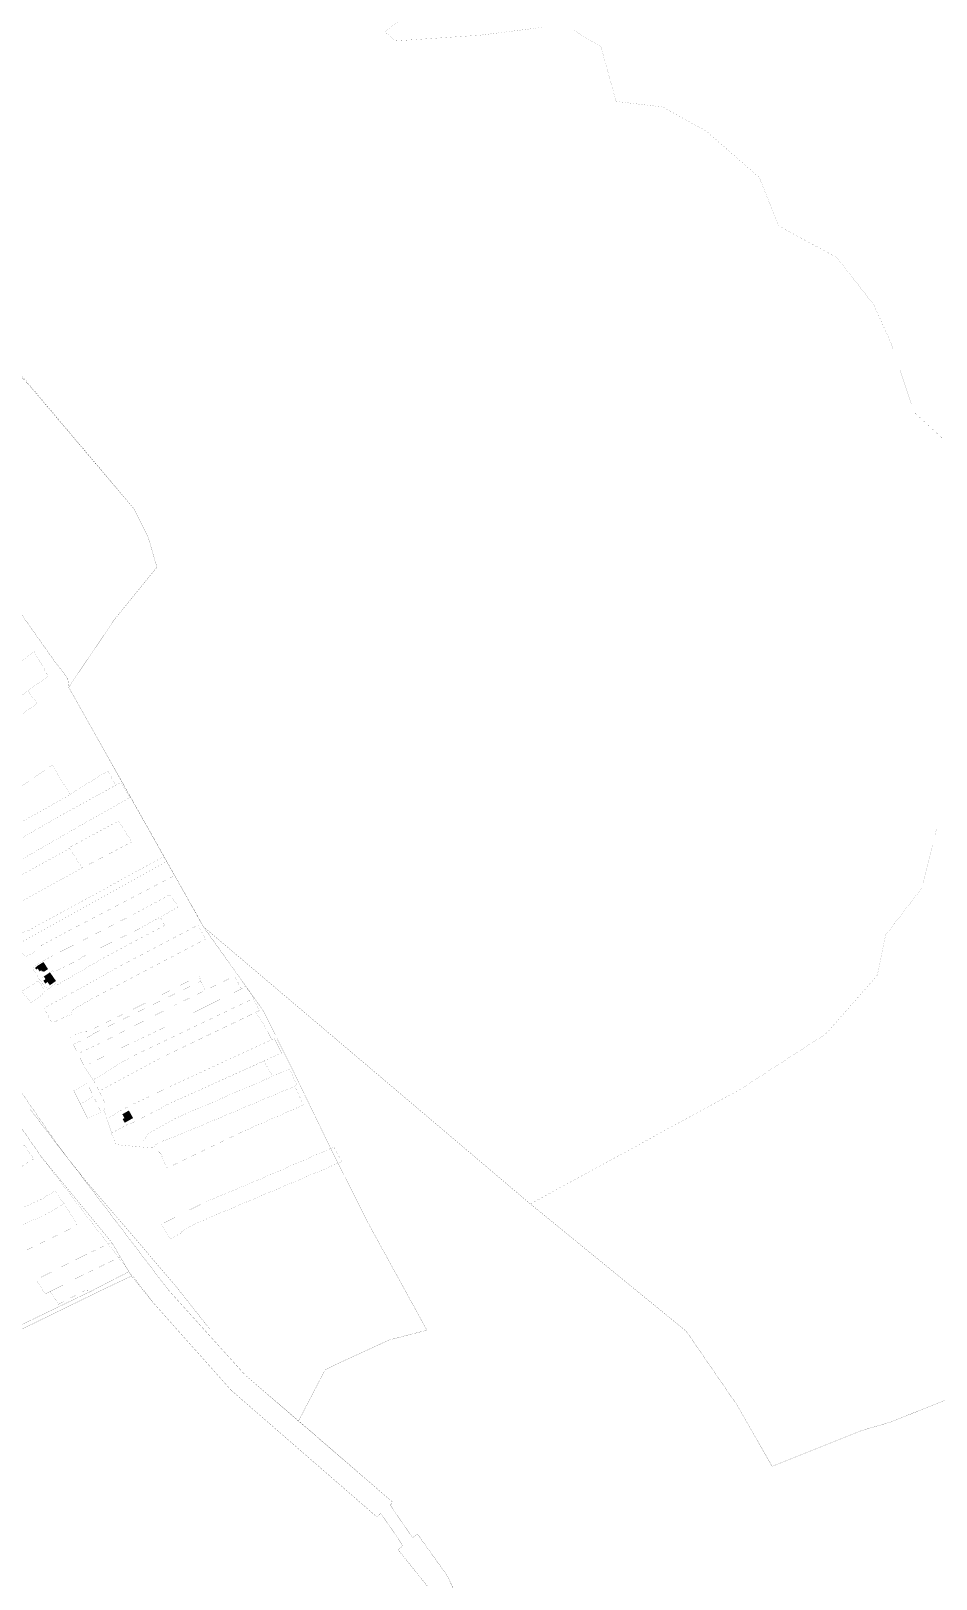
# Model space of a CAD drawing. Header units: millimetres. Extents: x 1265826 to 1360210, y 383897 to 506623.
# Drawn here: x 1308423 to 1309518, y 439086 to 440959 of the extents above; entities that cross this region are included whole.
import ezdxf

# ---------------------------------------------------------------- set-up
doc = ezdxf.new("R2010")
doc.units = ezdxf.units.MM
doc.layers.add('14', color=7, linetype='Continuous')

msp = doc.modelspace()

# ---------------------------------------------------------------- hatches: boundary and pattern name
at = {"layer": '14', "linetype": 'Continuous'}
for points in [[(1308429.9, 439827.2), (1308430.2, 439826.8), (1308428.3, 439825.5), (1308429.6, 439823.6), (1308431.5, 439824.8), (1308433.7, 439821.4), (1308435.8, 439822.7), (1308436.8, 439821.1), (1308438, 439821.9), (1308438.8, 439820.7), (1308443.8, 439824.1), (1308438.4, 439832.5)], [(1308438.9, 439815), (1308441, 439811.9), (1308438.3, 439810), (1308440.7, 439806.6), (1308443.4, 439808.5), (1308446.1, 439804.6), (1308453.4, 439809.7), (1308446.2, 439820.1)], [(1308533.9, 439648.5), (1308536.5, 439643.8), (1308534.3, 439642.6), (1308536.7, 439638.3), (1308546.7, 439643.9), (1308541.7, 439652.9)]]:
    msp.add_hatch(color=12, dxfattribs=at).paths.add_polyline_path(points)

# ---------------------------------------------------------------- linework, layer by layer
at = {"layer": '14', "color": 12, "const_width": 0.17, "flags": 128}
for points in [[(1307823.3, 441135.1), (1308075.8, 440909.5), (1308170.3, 440827.1), (1308199.8, 440791.7), (1308412.5, 440539.4), (1308421.6, 440529.6), (1308548.1, 440380.5), (1308565.2, 440346.1), (1308575.6, 440310.1), (1308523.5, 440246), (1308469, 440164.8), (1308631.8, 439875.3), (1309027.3, 439540), (1309215.9, 439386), (1309249.2, 439337.6), (1309277.5, 439296.4), (1309319.7, 439222.6), (1309427.1, 439265.6), (1309462.9, 439276.2), (1309689.9, 439366.6)], [(1308935.2, 439072.3), (1308927.3, 439089.5), (1308921.9, 439097.2), (1308890.6, 439140.9), (1308884.8, 439136.1), (1308857.9, 439175.9), (1308861.2, 439178.9), (1308747, 439277.6), (1308682.5, 439332.9), (1308589.4, 439436), (1308456.4, 439610.3), (1308253.4, 439903.5), (1308102.7, 440136.4), (1308063.4, 440213.6), (1308057.8, 440225.3), (1307949.6, 440449.6), (1307893.4, 440531.7), (1307662.8, 440822.8), (1307670.6, 440829), (1307456.2, 441092.3)], [(1307407.3, 441077.3), (1307633.9, 440799.7), (1307642.5, 440806.5), (1307873.2, 440516.9), (1307878.9, 440506.8), (1307927.9, 440437.1), (1308033, 440216.7), (1308038.2, 440206.7), (1308079.3, 440122.9), (1308233.5, 439890.2), (1308354.8, 439714.1), (1308436.3, 439596.3), (1308521.2, 439493.2), (1308531.3, 439475.9), (1308541.7, 439458.1), (1308545, 439452.9), (1308571.6, 439420), (1308665.7, 439314.4), (1308841.6, 439161.5), (1308846.5, 439165.9), (1308873.1, 439126.6), (1308867.3, 439121.8), (1308903.3, 439077)], [(1308382.2, 440294.9), (1308450.9, 440197.7), (1308467.8, 440175.6), (1308469, 440164.8), (1308523.5, 440246), (1308575.6, 440310.1), (1308565.2, 440346.1), (1308548.1, 440380.5), (1308421.6, 440529.6)], [(1308253.4, 439903.5), (1308456.4, 439610.3), (1308589.4, 439436), (1308682.5, 439332.9), (1308747, 439277.6), (1308779, 439339.3), (1308792, 439345.8), (1308856.8, 439375.6), (1308902.2, 439387.3), (1308832.1, 439515), (1308788, 439602.6), (1308739.1, 439703.6), (1308704.2, 439773.8), (1308631.8, 439875.3), (1308469, 440164.8), (1308467.8, 440175.6), (1308450.9, 440197.7), (1308382.2, 440294.9)], [(1308287.6, 439545.5), (1308218.7, 439497), (1308278.5, 439414.5), (1308324.3, 439353.4), (1308360.8, 439369.3), (1308496, 439434.5), (1308541.7, 439458.1), (1308531.3, 439475.9), (1308521.2, 439493.2), (1308436.3, 439596.3), (1308354.8, 439714.1), (1308334.3, 439714), (1308294.1, 439693.3), (1308227.9, 439662.2), (1308207.2, 439653.1), (1308287.6, 439545.5)], [(1308365.2, 439365.6), (1308511.2, 439436.9), (1308545, 439452.9), (1308541.7, 439458.1), (1308496, 439434.5), (1308360.8, 439369.3)]]:
    msp.add_lwpolyline(points, dxfattribs=at)
at = {"layer": '14', "color": 7, "const_width": 0.08, "flags": 128}
for points in [[(1307823.3, 441135.1), (1308075.8, 440909.5), (1308170.3, 440827.1), (1308398.1, 440558.6), (1308548.1, 440380.5), (1308565.2, 440346.1), (1308575.6, 440310.1), (1308545.6, 440273.2), (1308523.5, 440246), (1308469, 440164.8), (1308624, 439889.8), (1308631.8, 439875.3), (1309027.3, 439540), (1309282.1, 439679.2), (1309385, 439746), (1309447, 439816.6), (1309456.9, 439865.1), (1309500.9, 439922.2), (1309518.6, 439993.5)], [(1308933.4, 439075.8), (1308927.3, 439089.5), (1308921.9, 439097.2), (1308890.6, 439140.9), (1308884.8, 439136.1), (1308857.9, 439175.9), (1308861.2, 439178.9), (1308682.5, 439332.9), (1308589.4, 439436), (1308456.4, 439610.3), (1308253.4, 439903.5), (1308102.7, 440136.4), (1308055.1, 440230), (1307949.6, 440449.6), (1307893.4, 440531.7), (1307662.8, 440822.8), (1307670.6, 440829), (1307442.9, 441108)], [(1307407.3, 441077.3), (1307633.9, 440799.7), (1307642.5, 440806.5), (1307873.2, 440516.9), (1307927.9, 440437.1), (1308032.3, 440218.6), (1308079.3, 440122.9), (1308233.5, 439890.2), (1308436.3, 439596.3), (1308571.6, 439420), (1308665.7, 439314.4), (1308841.6, 439161.5), (1308846.5, 439165.9), (1308873.1, 439126.6), (1308867.3, 439121.8), (1308903.3, 439077)], [(1309043.4, 440963.3), (1308966.6, 440953.6), (1308864.2, 440946.7), (1308851, 440957.6), (1308920.2, 441008.6)], [(1309527.1, 440464.7), (1309491.1, 440497.9), (1309463.6, 440580.9), (1309443, 440627), (1309398.3, 440684.5), (1309327.6, 440722.9), (1309304.4, 440781.3), (1309240, 440837.6), (1309187.2, 440866.8), (1309131, 440873.5), (1309112.6, 440939.9), (1309080, 440959.3)], [(1308286.4, 440062.2), (1308330.5, 440094.1), (1308443.9, 440178.5), (1308435.8, 440193.6), (1308427, 440208.1), (1308293.2, 440108.1), (1308269.9, 440089.6), (1308279.3, 440074), (1308286.4, 440062.2)], [(1308286.4, 440062.2), (1308296, 440047.7), (1308303.9, 440053.2), (1308311.3, 440058.2), (1308317, 440062.1), (1308430.9, 440145.7), (1308419.5, 440160.3), (1308330.5, 440094.1), (1308286.4, 440062.2)], [(1308349.9, 439967.2), (1308378.4, 439983.5), (1308400.2, 439995.5), (1308470.6, 440034.9), (1308449.3, 440070.8), (1308415.6, 440048.1), (1308394.3, 440033.9), (1308367.5, 440015.9), (1308339.6, 439997.8), (1308334.2, 439994.4), (1308349.9, 439967.2)], [(1308516.4, 440063.8), (1308481.5, 440042.4), (1308470.6, 440034.9), (1308400.2, 439995.5), (1308378.4, 439983.5), (1308349.9, 439967.2), (1308348.2, 439966.3), (1308354.8, 439954.1), (1308351.7, 439952.4), (1308354.1, 439948.2), (1308380.6, 439963.4), (1308394.9, 439972.7), (1308455.7, 440007.8), (1308525.7, 440046.4), (1308516.4, 440063.8)], [(1308364.7, 439929.6), (1308404.8, 439952.6), (1308499.6, 440007.2), (1308543.2, 440031.5), (1308532.1, 440049.9), (1308455.7, 440007.8), (1308394.9, 439972.7), (1308380.6, 439963.4), (1308354.1, 439948.2), (1308364.7, 439929.6)], [(1308470.2, 439970.1), (1308485.1, 439946.5), (1308521.1, 439965.1), (1308545.1, 439977.9), (1308529.1, 440003.3), (1308486.7, 439980.2), (1308469.6, 439971.1), (1308470.2, 439970.1)], [(1308376.6, 439914.7), (1308388.5, 439892.9), (1308485.1, 439946.5), (1308470.2, 439970.1), (1308411.7, 439937.9), (1308376.6, 439914.7)], [(1308400.3, 439863.6), (1308406.3, 439853.6), (1308586.1, 439953.5), (1308582.9, 439959.6), (1308417.3, 439869.1), (1308416.8, 439869.7), (1308413.4, 439867.6), (1308411.3, 439870.7), (1308406.5, 439867.8), (1308400.3, 439863.6)], [(1308586.1, 439953.5), (1308406.3, 439853.6), (1308416.8, 439838.4), (1308429.2, 439846.1), (1308436.3, 439852.9), (1308468.5, 439870.2), (1308597.2, 439937.3), (1308587.6, 439954.4), (1308586.1, 439953.5)], [(1308433.9, 439811.4), (1308436, 439812.9), (1308438.9, 439815), (1308449.7, 439822.5), (1308451.1, 439821.4), (1308455.7, 439823), (1308465, 439827.3), (1308472.3, 439831), (1308479.6, 439834.8), (1308485.8, 439838.8), (1308516.4, 439854.3), (1308554.1, 439872.7), (1308601.3, 439899.2), (1308591.7, 439914.2), (1308547.4, 439890.3), (1308478.8, 439855.1), (1308451.1, 439841.1), (1308437.7, 439833.8), (1308429.4, 439828.8), (1308424.9, 439825.7), (1308429.4, 439818.5), (1308433.9, 439811.4)], [(1308433.9, 439811.4), (1308443.1, 439799.5), (1308454, 439807.1), (1308455.4, 439805.2), (1308458.6, 439807), (1308507.9, 439835.8), (1308539.5, 439852.8), (1308585, 439876.9), (1308579.6, 439887), (1308554.1, 439872.7), (1308516.4, 439854.3), (1308485.8, 439838.8), (1308479.6, 439834.8), (1308472.3, 439831), (1308465, 439827.3), (1308455.7, 439823), (1308451.1, 439821.4), (1308449.7, 439822.5), (1308438.9, 439815), (1308436, 439812.9), (1308433.9, 439811.4)], [(1308439, 439776.9), (1308448.8, 439758.7), (1308457.6, 439762.9), (1308461.6, 439764.8), (1308466.1, 439766.9), (1308472.2, 439769.2), (1308473.7, 439774.8), (1308498.2, 439788.8), (1308634.5, 439860.3), (1308625.3, 439877.2), (1308524.4, 439824.2), (1308503, 439811.9), (1308477.8, 439798), (1308467.5, 439792.6), (1308458.5, 439787.4), (1308439, 439776.9)], [(1308432.1, 439809.8), (1308412.4, 439797.1), (1308423.3, 439782.8), (1308432.9, 439790.1), (1308437.2, 439793.7), (1308440.4, 439796.7), (1308440.1, 439797.3), (1308435.6, 439805), (1308432.1, 439809.8)], [(1308626.4, 439815.9), (1308581.4, 439793), (1308537.9, 439771), (1308491.6, 439748.5), (1308486.4, 439748.8), (1308476.8, 439744.6), (1308470.3, 439741.5), (1308474.3, 439733.4), (1308478.7, 439735.3), (1308480.8, 439735.9), (1308490.7, 439741), (1308497.5, 439744.5), (1308497.1, 439745.1), (1308629, 439809.6), (1308626.4, 439815.9)], [(1308629, 439809.6), (1308497.1, 439745.1), (1308497.5, 439744.5), (1308490.7, 439741), (1308480.8, 439735.9), (1308478.7, 439735.3), (1308474.3, 439733.4), (1308480, 439721.7), (1308509.3, 439735.5), (1308538.7, 439750.6), (1308598.3, 439780.9), (1308633.8, 439798.2), (1308629, 439809.6)], [(1308480, 439721.7), (1308487.7, 439706.6), (1308494.8, 439710.2), (1308508.4, 439716.8), (1308524.7, 439724.9), (1308540.8, 439732.8), (1308546.9, 439735.8), (1308552.6, 439738.3), (1308579.3, 439750.9), (1308642.3, 439782.6), (1308677.8, 439800.1), (1308669.5, 439815.6), (1308598.3, 439780.9), (1308538.7, 439750.6), (1308509.3, 439735.5), (1308480, 439721.7)], [(1308682.7, 439803.5), (1308677.8, 439800.1), (1308642.3, 439782.6), (1308579.3, 439750.9), (1308552.6, 439738.3), (1308546.9, 439735.8), (1308540.8, 439732.8), (1308524.7, 439724.9), (1308508.4, 439716.8), (1308494.8, 439710.2), (1308487.7, 439706.6), (1308498.6, 439690.2), (1308543.1, 439717.2), (1308691.7, 439788.2), (1308692.9, 439789.1), (1308682.7, 439803.5)], [(1308505.8, 439676.5), (1308581.4, 439717.2), (1308700, 439774.1), (1308691.7, 439788.2), (1308543.1, 439717.2), (1308498.6, 439690.2), (1308505.8, 439676.5)], [(1308695.5, 439771.9), (1308581.4, 439717.2), (1308505.8, 439676.5), (1308513.7, 439659.9), (1308515.4, 439656.5), (1308511.1, 439654.3), (1308515.3, 439642.7), (1308530.6, 439652.3), (1308536.6, 439655.5), (1308544.2, 439659.5), (1308565.4, 439669.3), (1308591, 439681.8), (1308714.5, 439738.7), (1308708.2, 439751.2), (1308695.5, 439771.9)], [(1308717.6, 439740.1), (1308714.5, 439738.7), (1308591, 439681.8), (1308565.4, 439669.3), (1308544.2, 439659.5), (1308536.6, 439655.5), (1308530.6, 439652.3), (1308515.3, 439642.7), (1308520.9, 439625.7), (1308539.8, 439636), (1308545.3, 439637.7), (1308564.1, 439647.4), (1308574.2, 439652.7), (1308578, 439654.2), (1308588.4, 439660.3), (1308725.5, 439722.2), (1308726.4, 439722.6), (1308717.6, 439740.1)], [(1308520.3, 439625.4), (1308526.3, 439611.8), (1308548.8, 439609.6), (1308559.4, 439616.7), (1308565.5, 439625.5), (1308597.9, 439643.5), (1308715.5, 439694.3), (1308705, 439712.9), (1308588.4, 439660.3), (1308578, 439654.2), (1308574.2, 439652.7), (1308564.1, 439647.4), (1308545.3, 439637.7), (1308539.8, 439636), (1308520.9, 439625.7), (1308520.3, 439625.4)], [(1308548.8, 439609.6), (1308569.6, 439607.8), (1308571.8, 439609.5), (1308577.7, 439614.3), (1308578, 439614), (1308579.3, 439614.3), (1308583.9, 439616.7), (1308588, 439617.8), (1308625, 439633), (1308742.4, 439682.4), (1308744.9, 439683.4), (1308736.1, 439703.2), (1308715.5, 439694.3), (1308597.9, 439643.5), (1308565.5, 439625.5), (1308559.4, 439616.7), (1308548.8, 439609.6)], [(1308498.8, 439670.4), (1308491, 439686.4), (1308475.1, 439676.9), (1308483.1, 439660.8), (1308498.8, 439670.4)], [(1308571.8, 439609.5), (1308580.5, 439600.4), (1308587.7, 439583.3), (1308680.2, 439627.9), (1308752.8, 439659.7), (1308742.4, 439682.4), (1308625, 439633), (1308588, 439617.8), (1308583.9, 439616.7), (1308579.3, 439614.3), (1308578, 439614), (1308577.7, 439614.3), (1308571.8, 439609.5)], [(1308498.8, 439670.4), (1308483.1, 439660.8), (1308491.7, 439643.7), (1308508.2, 439650.8), (1308498.8, 439670.4)], [(1308415.2, 439611.2), (1308404, 439605.1), (1308398.9, 439601.8), (1308394.4, 439600), (1308388.2, 439596.9), (1308385.6, 439595.8), (1308348.3, 439580), (1308283.2, 439553.3), (1308290.7, 439535.9), (1308321.5, 439548.3), (1308371.9, 439570), (1308389.7, 439577.2), (1308389.9, 439576.5), (1308403, 439581.6), (1308407.1, 439582.8), (1308418.4, 439588.7), (1308418, 439589.8), (1308426.8, 439594.4), (1308415.2, 439611.2)], [(1308591.7, 439497.6), (1308605.3, 439505.1), (1308604.8, 439506.2), (1308611.7, 439510.5), (1308619, 439514.5), (1308644.5, 439525.7), (1308776.9, 439581.6), (1308799.1, 439591.3), (1308789.7, 439608.8), (1308787.7, 439607.9), (1308700.8, 439570.1), (1308683.9, 439563), (1308634.5, 439542.5), (1308581, 439515.4), (1308591.7, 439497.6)], [(1308463.2, 439540.5), (1308455.3, 439551.4), (1308452.9, 439555.1), (1308452.3, 439555.9), (1308441.1, 439549), (1308435.8, 439545.6), (1308435.5, 439545.5), (1308427.5, 439541.9), (1308400.9, 439530), (1308271.2, 439471.4), (1308284.3, 439455.4), (1308310.2, 439467.1), (1308408.6, 439513.2), (1308438.1, 439525.5), (1308451.7, 439533), (1308463.2, 439540.5)], [(1308463.2, 439540.5), (1308451.7, 439533), (1308438.1, 439525.5), (1308408.6, 439513.2), (1308310.2, 439467.1), (1308326.7, 439442), (1308370.2, 439462.4), (1308374.3, 439465.5), (1308375.5, 439468), (1308380.9, 439470.5), (1308385.1, 439470), (1308390, 439470.8), (1308403.8, 439477.3), (1308479.2, 439514), (1308476.5, 439518.8), (1308470, 439529.5), (1308468.6, 439531.9), (1308463.2, 439540.5)], [(1308470.2, 439469), (1308450.6, 439459), (1308429.7, 439448.4), (1308440.5, 439431.1), (1308484.9, 439453.5), (1308500.7, 439461.1), (1308513.6, 439467.4), (1308531.3, 439475.9), (1308521.2, 439493.2), (1308518.5, 439491.3), (1308517.9, 439492.2), (1308488.3, 439478), (1308470.2, 439469)], [(1308531.3, 439475.9), (1308484.9, 439453.5), (1308446.8, 439434.2), (1308456.3, 439418.6), (1308488.6, 439435.2), (1308496, 439434.5), (1308541.7, 439458.1), (1308531.3, 439475.9)]]:
    msp.add_lwpolyline(points, dxfattribs=at)
at = {"layer": '14', "color": 31, "const_width": 0.17, "flags": 128}
for points in [[(1308429.9, 439827.2), (1308430.2, 439826.8), (1308428.3, 439825.5), (1308429.6, 439823.6), (1308431.5, 439824.8), (1308433.7, 439821.4), (1308435.8, 439822.7), (1308436.8, 439821.1), (1308438, 439821.9), (1308438.8, 439820.7), (1308443.8, 439824.1), (1308438.4, 439832.5), (1308429.9, 439827.2)], [(1308438.9, 439815), (1308441, 439811.9), (1308438.3, 439810), (1308440.7, 439806.6), (1308443.4, 439808.5), (1308446.1, 439804.6), (1308453.4, 439809.7), (1308446.2, 439820.1), (1308438.9, 439815)], [(1308533.9, 439648.5), (1308536.5, 439643.8), (1308534.3, 439642.6), (1308536.7, 439638.3), (1308546.7, 439643.9), (1308541.7, 439652.9), (1308533.9, 439648.5)]]:
    msp.add_lwpolyline(points, dxfattribs=at)
at = {"layer": '14', "color": 92, "const_width": 0.17, "flags": 128}
msp.add_lwpolyline([(1308639.5, 439388.6), (1308598.8, 439440.2), (1308595.7, 439443.9), (1308498.3, 439557.7), (1308488.7, 439569), (1308481.4, 439578.3), (1308463.8, 439600.3), (1308421.9, 439655)], dxfattribs=at)

doc.saveas('drawing.dxf')
